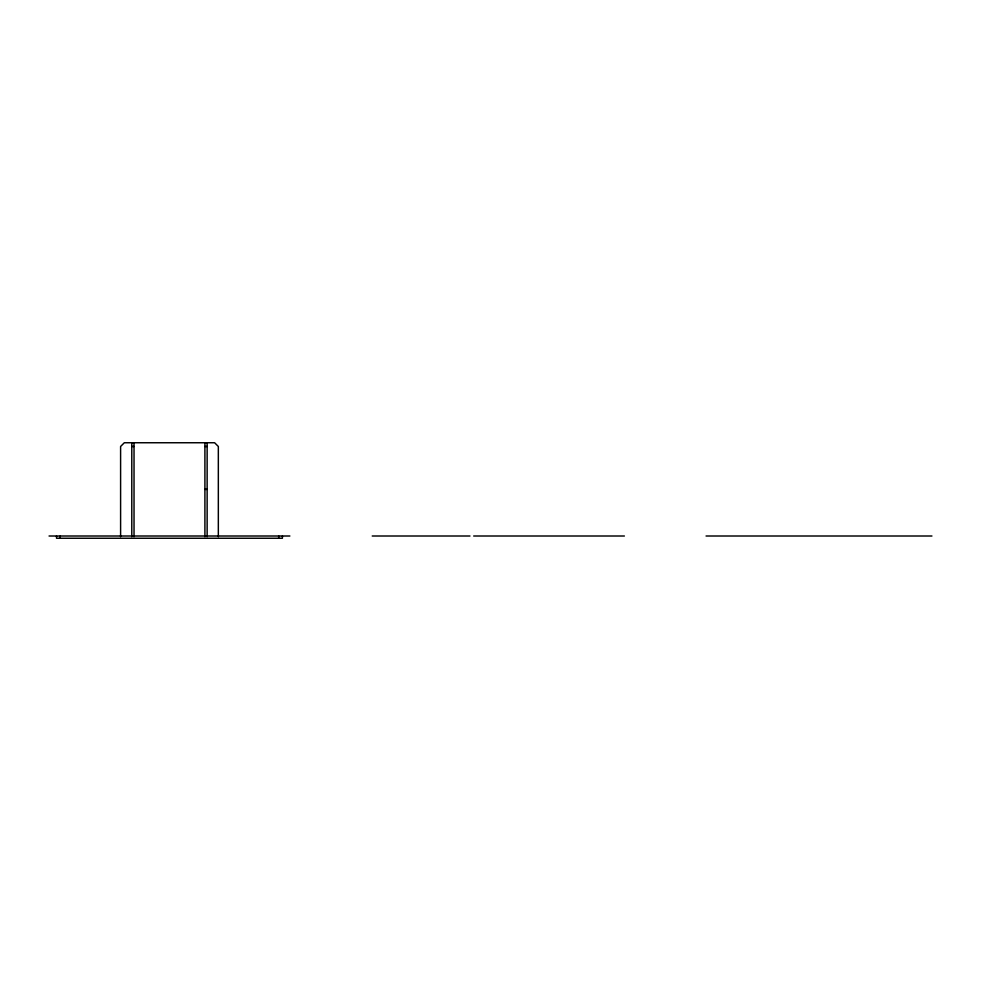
<?xml version="1.0" encoding="UTF-8"?>
<svg xmlns="http://www.w3.org/2000/svg" width="981" height="981" viewBox="0 0 981 981"><rect width="100%" height="100%" fill="white"/><g stroke="black" fill="none" stroke-linecap="round" stroke-linejoin="round"><path stroke-width="1.47" d="M131.785 446.478L134.029 446.478M204.906 446.478L207.138 446.478M204.906 489.384L207.138 489.384M49.05 536.006L289.886 536.006M372.228 536.006L469.96 536.006M473.688 536.006L624.394 536.006M706.05 536.006L931.938 536.006M282.418 536.006L282.418 538.25L56.53 538.25L56.506 536.006M278.69 536.006L278.69 538.25M218.334 536.717L218.334 446.478L214.606 442.75L124.329 442.75L120.602 446.478L120.602 536.717M207.138 442.75L207.138 536.717M204.906 442.75L204.906 536.717M134.029 442.75L134.029 536.717M131.785 442.75L131.785 536.717M60.246 536.006L60.246 538.25"/></g></svg>
